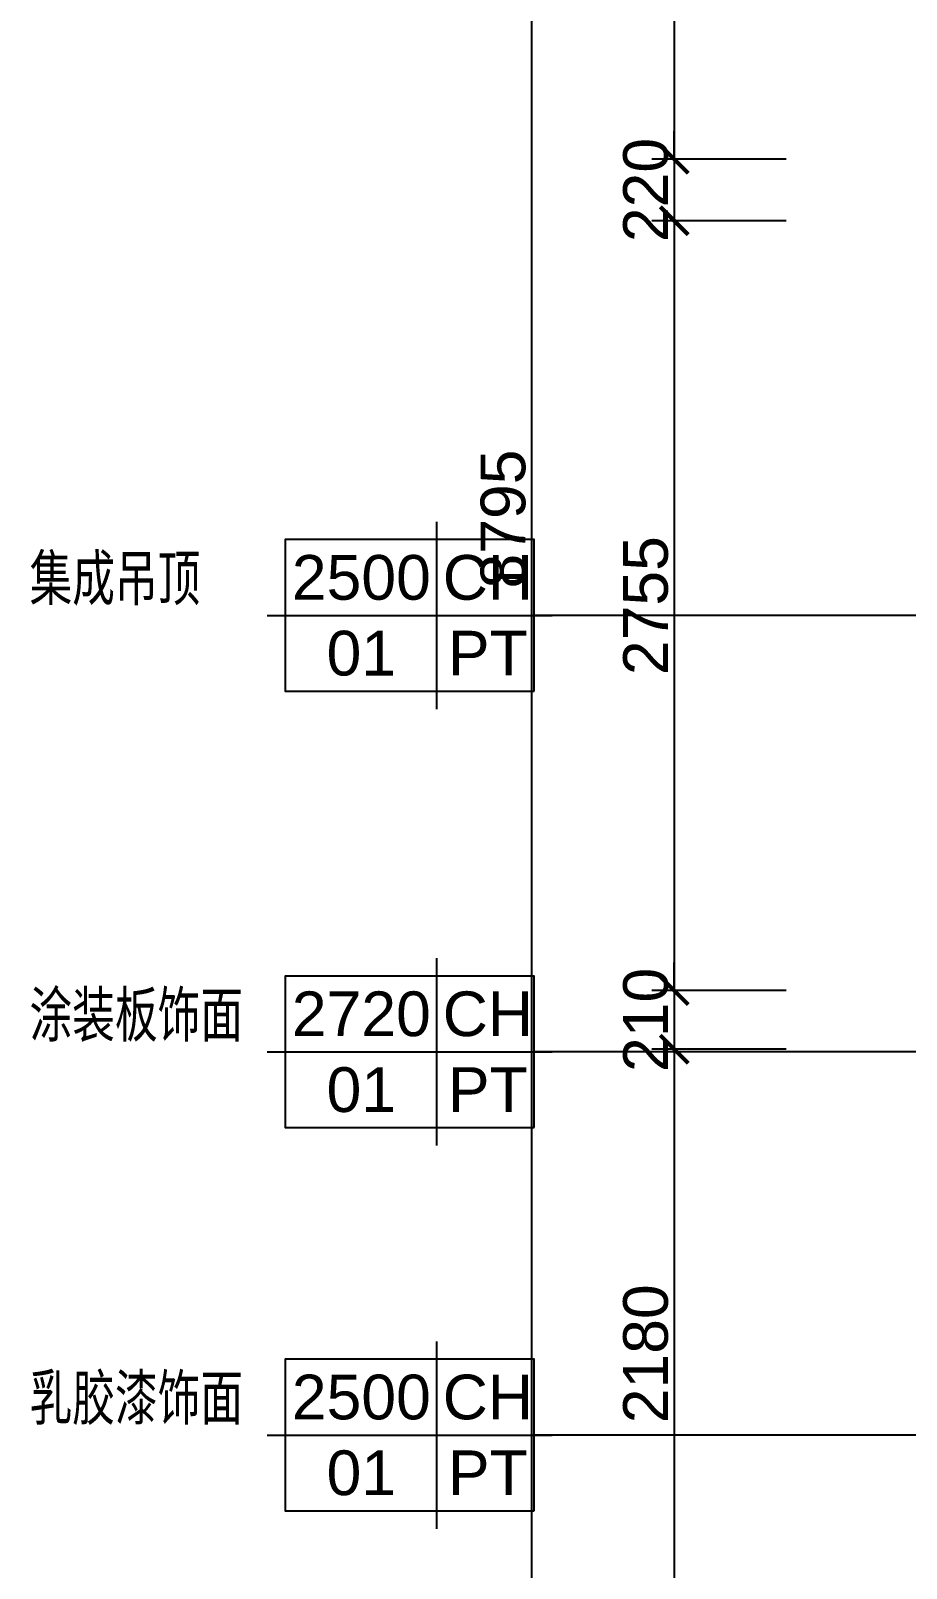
# Model space of a CAD drawing. Header units: millimetres. Extents: x 148889 to 229003, y -70503 to 111106.
# Drawn here: x 200702 to 203833, y 57655 to 63157 of the extents above; entities that cross this region are included whole.
import ezdxf
from ezdxf.enums import TextEntityAlignment as Align

# ---------------------------------------------------------------- set-up
doc = ezdxf.new("R2010")
doc.units = ezdxf.units.MM
doc.layers.add('C-天花标高', color=1, linetype='Continuous')
doc.layers.add('P-外部尺寸', color=44, linetype='Continuous')
doc.styles.add('Arial', font='arial.ttf')
doc.styles.add('hb', font='hbsmall.shx', dxfattribs={"width": 0.7})
doc.styles.add('ROMANS', font='ROMANS.shx', dxfattribs={"bigfont": 'BIGFONT.shx'})
doc.styles.add('st', font='', dxfattribs={"width": 0.7})
doc.styles.get('st').set_extended_font_data('SimSun')
doc.dimstyles.new('1比80', dxfattribs={"dimscale": 80, "dimtxt": 2, "dimasz": 1.25, "dimexe": 1, "dimexo": 1, "dimgap": 0.25, "dimtad": 1, "dimdec": 0, "dimrnd": 0.005, "dimzin": 0, "dimdsep": 46, "dimtxsty": 'Arial', "dimblk": 'ARCHTICK', "dimcen": 0.125, "dimdle": 1, "dimclrd": 44, "dimclre": 44, "dimclrt": 50, "dimadec": 0, "dimazin": 0, "dimtfac": 1, "dimtdec": 0, "dimtix": 1, "dimtmove": 2, "dimatfit": 3, "dimldrblk": 'DOT', "dimfxl": 5, "dimfxlon": 1, "dimtvp": 1, "dimtolj": 1, "dimtzin": 0, "dimarcsym": 0})
doc.dimstyles.new('出图比例1：50', dxfattribs={"dimscale": 50, "dimtxt": 2.5, "dimasz": 2, "dimexe": 2, "dimexo": 2, "dimgap": 1, "dimtad": 1, "dimdec": 0, "dimrnd": 5, "dimzin": 0, "dimdsep": 46, "dimtxsty": 'ROMANS', "dimblk1": 'ZHL_XS', "dimblk2": 'ZHL_XS', "dimsah": 1, "dimcen": 0.09, "dimclrd": 256, "dimclre": 256, "dimclrt": 41, "dimadec": 0, "dimazin": 0, "dimtfac": 1, "dimtdec": 4, "dimtix": 1, "dimtmove": 2, "dimatfit": 3, "dimldrblk": 'ZHL_JT', "dimfxl": 1, "dimtolj": 1, "dimtzin": 0, "dimarcsym": 0})

# ---------------------------------------------------------------- blocks, each defined once
blk = doc.blocks.new('RC-')
for p, q in [((-1.514, -5.238), (-1.514, 5.238)), ((7.962, 0), (-7.962, 0))]:
    blk.add_line(p, q)
blk.add_lwpolyline([(-6.962, -4.238), (-6.962, 4.238), (6.962, 4.238), (6.962, -4.238)], close=True)
at = {"width": 0.7, "flags": 4}
for tag, height, style, p in [('NUM7', 2.5, 'st', (-7.997, 0.845)), ('NUM8', 2, 'hb', (-7.997, -3.393))]:
    blk.add_attdef(tag, text='', height=height, dxfattribs=dict(at, style=style)).set_placement(p, align=Align.RIGHT)
for tag, height, style, p in [('NUM1', 2, 'hb', (-4.375, 2.127)), ('NUM2', 2, 'hb', (2.697, 2.127)), ('NUM3', 2, 'hb', (-4.375, -2.111)), ('NUM4', 2, 'hb', (2.697, -2.111)), ('NUM9', 2, 'hb', (0, -6.661)), ('NUM10', 2.5, 'st', (0, -10.886))]:
    blk.add_attdef(tag, text='', height=height, dxfattribs=dict(at, style=style)).set_placement(p, align=Align.MIDDLE)
for tag, p, height, style in [('NUM5', (7.544, 0.845), 2.5, 'st'), ('NUM6', (7.544, -3.393), 2, 'hb')]:
    blk.add_attdef(tag, p, '', height=height, dxfattribs=dict(at, style=style))
blk = doc.blocks.new('ZHL_JT')
blk.add_line((-0.221, 0), (-1, 0))
blk.add_lwpolyline([(-0.221, 0), (-0.861, -0.689), (-0.654, -0.862), (0, 0), (-0.654, 0.862), (-0.861, 0.689)], close=True)
for points in [[(-0.861, 0.689), (-0.654, 0.862), (-0.221, 0), (0, 0)], [(-0.861, -0.689), (-0.654, -0.862), (-0.221, 0), (0, 0)]]:
    blk.add_solid(points)
blk = doc.blocks.new('ZHL_XS')
blk.add_line((-1, 0), (0, 0))
at = {"const_width": 0.2}
blk.add_lwpolyline([(-0.6, -0.6), (0.6, 0.6)], dxfattribs=at)
blk = doc.blocks.new('_ArchTick')
at = {"color": 0, "linetype": 'ByBlock', "const_width": 0.15}
blk.add_lwpolyline([(-0.5, -0.5), (0.5, 0.5)], dxfattribs=at)
blk = doc.blocks.new('*D792')
at = {"layer": 'P-外部尺寸', "color": 44, "lineweight": -2, "transparency": 16777216}
for p, q in [((203003.5, 65607.5), (203003.5, 62617.5)), ((203128, 65527.5), (202923.5, 65527.5)), ((203403.5, 62697.5), (202923.5, 62697.5))]:
    blk.add_line(p, q, dxfattribs=at)
at = {"layer": 'P-外部尺寸', "color": 44, "lineweight": -2, "transparency": 16777216, "xscale": 100, "yscale": 100, "zscale": 100}
for p, rotation in [((203003.5, 65527.5), 90), ((203003.5, 62697.5), 270)]:
    blk.add_blockref('_ArchTick', p, dxfattribs=dict(at, rotation=rotation))
at = {"layer": 'P-外部尺寸', "color": 50, "transparency": 16777216, "insert": (202901.8, 64112.5), "char_height": 160, "attachment_point": 5, "rotation": 90, "style": 'Arial'}
blk.add_mtext('\\A1;2830', dxfattribs=at)
blk = doc.blocks.new('_Dot')
at = {"color": 0, "linetype": 'ByBlock', "lineweight": -2}
blk.add_line((-0.5, 0), (-1, 0), dxfattribs=at)
at = {"color": 0, "linetype": 'ByBlock', "const_width": 0.5}
blk.add_lwpolyline([(-0.25, 0, 1), (0.25, 0, 1)], format="xyb", close=True, dxfattribs=at)
blk = doc.blocks.new('*D793')
at = {"layer": 'P-外部尺寸', "color": 44, "lineweight": -2, "transparency": 16777216}
for p, q in [((203003.5, 62697.5), (203003.5, 62797.5)), ((203403.5, 62697.5), (202923.5, 62697.5)), ((203003.5, 62697.5), (203003.5, 62477.5)), ((203403.5, 62477.5), (202923.5, 62477.5)), ((203003.5, 62477.5), (203003.5, 62377.5))]:
    blk.add_line(p, q, dxfattribs=at)
at = {"layer": 'P-外部尺寸', "color": 44, "lineweight": -2, "transparency": 16777216, "xscale": 100, "yscale": 100, "zscale": 100}
for p, rotation in [((203003.5, 62697.5), 270), ((203003.5, 62477.5), 90)]:
    blk.add_blockref('_ArchTick', p, dxfattribs=dict(at, rotation=rotation))
at = {"layer": 'P-外部尺寸', "color": 50, "transparency": 16777216, "insert": (202901.9, 62587.5), "char_height": 160, "attachment_point": 5, "rotation": 90, "style": 'Arial'}
blk.add_mtext('\\A1;220', dxfattribs=at)
blk = doc.blocks.new('*D794')
at = {"layer": 'P-外部尺寸', "color": 44, "lineweight": -2, "transparency": 16777216}
for p, q in [((203003.5, 62557.5), (203003.5, 59642.5)), ((203403.5, 62477.5), (202923.5, 62477.5)), ((203403.5, 59722.5), (202923.5, 59722.5))]:
    blk.add_line(p, q, dxfattribs=at)
at = {"layer": 'P-外部尺寸', "color": 44, "lineweight": -2, "transparency": 16777216, "xscale": 100, "yscale": 100, "zscale": 100}
for p, rotation in [((203003.5, 62477.5), 90), ((203003.5, 59722.5), 270)]:
    blk.add_blockref('_ArchTick', p, dxfattribs=dict(at, rotation=rotation))
at = {"layer": 'P-外部尺寸', "color": 50, "transparency": 16777216, "insert": (202901.9, 61100), "char_height": 160, "attachment_point": 5, "rotation": 90, "style": 'Arial'}
blk.add_mtext('\\A1;2755', dxfattribs=at)
blk = doc.blocks.new('*D795')
at = {"layer": 'P-外部尺寸', "color": 44, "lineweight": -2, "transparency": 16777216}
for p, q in [((203003.5, 59722.5), (203003.5, 59822.5)), ((203403.5, 59722.5), (202923.5, 59722.5)), ((203003.5, 59722.5), (203003.5, 59512.5)), ((203403.5, 59512.5), (202923.5, 59512.5)), ((203003.5, 59512.5), (203003.5, 59412.5))]:
    blk.add_line(p, q, dxfattribs=at)
at = {"layer": 'P-外部尺寸', "color": 44, "lineweight": -2, "transparency": 16777216, "xscale": 100, "yscale": 100, "zscale": 100}
for p, rotation in [((203003.5, 59722.5), 270), ((203003.5, 59512.5), 90)]:
    blk.add_blockref('_ArchTick', p, dxfattribs=dict(at, rotation=rotation))
at = {"layer": 'P-外部尺寸', "color": 50, "transparency": 16777216, "insert": (202901.9, 59617.5), "char_height": 160, "attachment_point": 5, "rotation": 90, "style": 'Arial'}
blk.add_mtext('\\A1;210', dxfattribs=at)
blk = doc.blocks.new('*D796')
at = {"layer": 'P-外部尺寸', "color": 44, "lineweight": -2, "transparency": 16777216}
for p, q in [((203003.5, 59592.5), (203003.5, 57252.5)), ((203403.5, 59512.5), (202923.5, 59512.5)), ((203403.5, 57332.5), (202923.5, 57332.5))]:
    blk.add_line(p, q, dxfattribs=at)
at = {"layer": 'P-外部尺寸', "color": 44, "lineweight": -2, "transparency": 16777216, "xscale": 100, "yscale": 100, "zscale": 100}
for p, rotation in [((203003.5, 59512.5), 90), ((203003.5, 57332.5), 270)]:
    blk.add_blockref('_ArchTick', p, dxfattribs=dict(at, rotation=rotation))
at = {"layer": 'P-外部尺寸', "color": 50, "transparency": 16777216, "insert": (202901.9, 58422.5), "char_height": 160, "attachment_point": 5, "rotation": 90, "style": 'Arial'}
blk.add_mtext('\\A1;2180', dxfattribs=at)
blk = doc.blocks.new('*D797')
at = {"layer": 'P-外部尺寸', "color": 44, "lineweight": -2, "transparency": 16777216}
for p, q in [((202493.7, 56932.5), (202493.7, 65887.5)), ((202893.7, 65807.5), (202413.7, 65807.5)), ((202893.7, 57012.5), (202413.7, 57012.5))]:
    blk.add_line(p, q, dxfattribs=at)
at = {"layer": 'P-外部尺寸', "color": 44, "lineweight": -2, "transparency": 16777216, "xscale": 100, "yscale": 100, "zscale": 100}
for p, rotation in [((202493.7, 65807.5), 90), ((202493.7, 57012.5), 270)]:
    blk.add_blockref('_ArchTick', p, dxfattribs=dict(at, rotation=rotation))
at = {"layer": 'P-外部尺寸', "color": 50, "transparency": 16777216, "insert": (202392, 61410), "char_height": 160, "attachment_point": 5, "rotation": 90, "style": 'Arial'}
blk.add_mtext('\\A1;8795', dxfattribs=at)

msp = doc.modelspace()

# ---------------------------------------------------------------- block references
at = {"layer": 'C-天花标高'}
ref = msp.add_blockref('RC-', (202056.8, 61065.1), dxfattribs=dict(at, xscale=-64, yscale=64, zscale=64))
ref.add_attrib('NUM1', 'CH', dxfattribs={"layer": '0', "color": 50, "height": 160, "style": 'Arial', "flags": 4}).set_placement((202336.8, 61201.2), align=Align.MIDDLE)
ref.add_attrib('NUM2', '2500', dxfattribs={"layer": '0', "color": 50, "height": 160, "style": 'Arial'}).set_placement((201884.2, 61201.2), align=Align.MIDDLE)
ref.add_attrib('NUM3', 'PT', dxfattribs={"layer": '0', "color": 50, "height": 160, "style": 'Arial'}).set_placement((202336.8, 60930), align=Align.MIDDLE)
ref.add_attrib('NUM4', '01', dxfattribs={"layer": '0', "color": 50, "height": 160, "style": 'Arial'}).set_placement((201884.2, 60930), align=Align.MIDDLE)
ref.add_attrib('NUM5', '集成吊顶', (200697.3, 61119.1), dxfattribs={"layer": '0', "color": 50, "height": 160, "style": 'st', "width": 0.7})
ref = msp.add_blockref('RC-', (202056.8, 59503.1), dxfattribs=dict(at, xscale=-64, yscale=64, zscale=64))
ref.add_attrib('NUM1', 'CH', dxfattribs={"layer": '0', "color": 50, "height": 160, "style": 'Arial', "flags": 4}).set_placement((202336.8, 59639.3), align=Align.MIDDLE)
ref.add_attrib('NUM2', '2720', dxfattribs={"layer": '0', "color": 50, "height": 160, "style": 'Arial'}).set_placement((201884.2, 59639.3), align=Align.MIDDLE)
ref.add_attrib('NUM3', 'PT', dxfattribs={"layer": '0', "color": 50, "height": 160, "style": 'Arial'}).set_placement((202336.8, 59368), align=Align.MIDDLE)
ref.add_attrib('NUM4', '01', dxfattribs={"layer": '0', "color": 50, "height": 160, "style": 'Arial'}).set_placement((201884.2, 59368), align=Align.MIDDLE)
ref.add_attrib('NUM5', '涂装板饰面', (200697.3, 59557.2), dxfattribs={"layer": '0', "color": 50, "height": 160, "style": 'st', "width": 0.7})
ref = msp.add_blockref('RC-', (202056.8, 58131.8), dxfattribs=dict(at, xscale=-64, yscale=64, zscale=64))
ref.add_attrib('NUM1', 'CH', dxfattribs={"layer": '0', "color": 50, "height": 160, "style": 'Arial', "flags": 4}).set_placement((202336.8, 58267.9), align=Align.MIDDLE)
ref.add_attrib('NUM2', '2500', dxfattribs={"layer": '0', "color": 50, "height": 160, "style": 'Arial'}).set_placement((201884.2, 58267.9), align=Align.MIDDLE)
ref.add_attrib('NUM3', 'PT', dxfattribs={"layer": '0', "color": 50, "height": 160, "style": 'Arial'}).set_placement((202336.8, 57996.7), align=Align.MIDDLE)
ref.add_attrib('NUM4', '01', dxfattribs={"layer": '0', "color": 50, "height": 160, "style": 'Arial'}).set_placement((201884.2, 57996.7), align=Align.MIDDLE)
ref.add_attrib('NUM5', '乳胶漆饰面', (200697.3, 58185.8), dxfattribs={"layer": '0', "color": 50, "height": 160, "style": 'st', "width": 0.7})

# ---------------------------------------------------------------- dimensions: what is measured, and where the dimension line sits
at = {"layer": 'P-外部尺寸'}
for base, p1, p2, picture, middle in [((202493.7, 65807.5), (203003.5, 57012.5), (203003.5, 65807.5), '*D797', (202392, 61410)), ((203003.5, 62697.5), (203208, 65527.5), (204091.2, 62697.5), '*D792', (202901.8, 64112.5)), ((203003.5, 62477.5), (204091.2, 62697.5), (204091.2, 62477.5), '*D793', (202901.9, 62587.5)), ((203003.5, 59722.5), (204091.2, 62477.5), (204551.5, 59722.5), '*D794', (202901.9, 61100)), ((203003.5, 59512.5), (204551.5, 59722.5), (204551.5, 59512.5), '*D795', (202901.9, 59617.5)), ((203003.5, 57332.5), (204551.5, 59512.5), (204551.5, 57332.5), '*D796', (202901.9, 58422.5))]:
    dim = msp.add_linear_dim(base=base, p1=p1, p2=p2, angle=90, dimstyle='1比80', dxfattribs=at)
    dim.commit()
    dim.dimension.update_dxf_attribs({"geometry": picture, "text_midpoint": middle})

# ---------------------------------------------------------------- leaders
at = {"layer": 'C-天花标高'}
for points in [[(204729.3, 61065.1), (202502.4, 61065.1)], [(206379.1, 59503.1), (202502.4, 59503.1)], [(204756, 58131.8), (202502.4, 58131.8)]]:
    msp.add_leader(points, dimstyle='出图比例1：50', override={"dimtad": 0}, dxfattribs=at)

doc.saveas('drawing.dxf')
